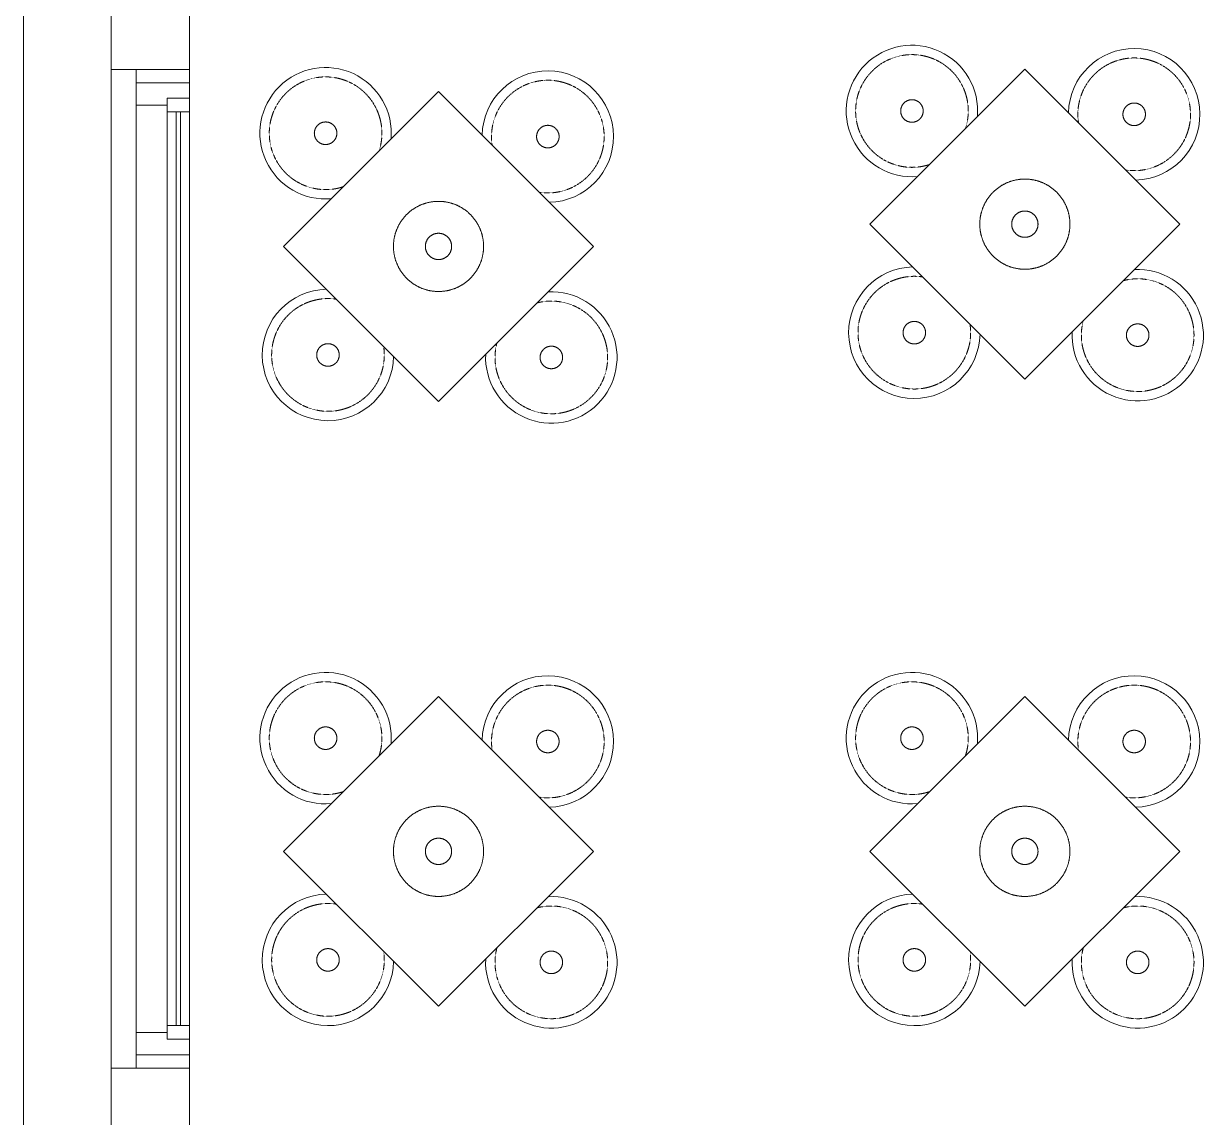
# Model space of a CAD drawing. Header units: metres. Extents: x 1587 to 89247, y -60 to 14723.
# Drawn here: x 1587 to 5358, y 6613 to 10106 of the extents above; entities that cross this region are included whole.
import ezdxf

# ---------------------------------------------------------------- set-up
doc = ezdxf.new("R2010")
doc.units = ezdxf.units.M
doc.header["$LTSCALE"] = 10
doc.linetypes.add('Hidden', pattern=[9.525, 6.35, -3.175])
doc.linetypes.add('xp-KFCM inline base$0$DASH9', pattern=[0.1111, 0.0741, -0.037])
doc.layers.get('0').update_dxf_attribs({"color": 253, "lineweight": 0})

msp = doc.modelspace()

# ---------------------------------------------------------------- linework, layer by layer
for p, q in [((1587.2, -60.1), (1587.2, 13516.2)), ((1867.6, 10490.3), (1867.6, 9960.3)), ((2117.6, 10240.3), (2117.6, 9960.3)), ((2117.6, 9960.3), (1867.6, 9960.3)), ((1867.6, 9960.3), (1867.6, 6770.3)), ((1946.6, 9960.3), (1946.6, 6770.3)), ((1946.6, 9960.3), (2117.6, 9960.3)), ((2117.6, 9960.3), (2117.6, 6770.3)), ((1946.6, 9917.5), (2117.6, 9917.5)), ((1946.6, 9846.3), (2046.4, 9846.3)), ((2046.4, 9867.7), (2046.4, 6862.9)), ((2046.4, 9867.7), (2117.6, 9867.7)), ((2046.4, 9824.9), (2117.6, 9824.9)), ((2074.9, 9824.9), (2074.9, 6905.7)), ((2089.1, 9824.9), (2089.1, 6905.7)), ((2046.4, 6905.7), (2117.6, 6905.7)), ((1946.6, 6884.3), (2046.4, 6884.3)), ((2046.4, 6862.9), (2117.6, 6862.9)), ((1946.6, 6813), (2117.6, 6813)), ((1867.6, 6770.3), (1867.6, 6040.3)), ((2117.6, 6770.3), (1867.6, 6770.3)), ((1946.6, 6770.3), (2117.6, 6770.3)), ((2117.6, 6770.3), (2117.6, 6290.3))]:
    msp.add_line(p, q)
for points in [[(4292.3, 9465.8), (4787.3, 9960.8), (5282.3, 9465.8), (4787.3, 8970.9)], [(2418.3, 9394.7), (2913.3, 9889.6), (3408.3, 9394.7), (2913.3, 8899.7)], [(2418.3, 7462.5), (2913.3, 7957.5), (3408.3, 7462.5), (2913.3, 6967.5)], [(4292.3, 7462.5), (4787.3, 7957.5), (5282.3, 7462.5), (4787.3, 6967.5)]]:
    msp.add_lwpolyline(points, close=True)
at = {"linetype": 'Hidden', "ltscale": 100}
for centre, radius in [((4426.4, 9827.3), 36), ((5136.7, 9816.7), 36), ((2552.4, 9756.2), 36), ((3262.7, 9745.5), 36), ((4787.3, 9465.8), 144), ((2913.3, 9394.7), 144), ((4787.3, 9465.8), 42), ((2913.3, 9394.7), 42), ((4434, 9119.2), 36), ((5147.9, 9111.3), 36), ((2560, 9048), 36), ((3273.9, 9040.1), 36), ((2552.4, 7824), 36), ((3262.7, 7813.3), 36), ((4426.4, 7824), 36), ((5136.7, 7813.3), 36), ((2913.3, 7462.5), 144), ((4787.3, 7462.5), 144), ((2913.3, 7462.5), 42), ((4787.3, 7462.5), 42), ((2560, 7115.8), 36), ((3273.9, 7107.9), 36), ((4434, 7115.8), 36), ((5147.9, 7107.9), 36)]:
    msp.add_circle(centre, radius, dxfattribs=at)
for centre, start, end in [((4426.4, 9827.3), 355.0361, 274.9639), ((5136.7, 9816.7), 271.2717, 178.7283), ((2552.4, 9756.2), 355.0361, 274.9639), ((3262.7, 9745.5), 271.2717, 178.7283), ((4434, 9119.2), 91.3496, 358.6504), ((5147.9, 9111.3), 177.1474, 92.8526), ((2560, 9048), 91.3496, 358.6504), ((3273.9, 9040.1), 177.1474, 92.8526), ((2552.4, 7824), 355.0361, 274.9639), ((4426.4, 7824), 355.0361, 274.9639), ((3262.7, 7813.3), 271.2717, 178.7283), ((5136.7, 7813.3), 271.2717, 178.7283), ((2560, 7115.8), 91.3496, 358.6504), ((3273.9, 7107.9), 177.1474, 92.8526), ((4434, 7115.8), 91.3496, 358.6504), ((5147.9, 7107.9), 177.1474, 92.8526)]:
    msp.add_arc(centre, 210, start, end)
at = {"linetype": 'xp-KFCM inline base$0$DASH9'}
for centre, start, end in [((4426.4, 9827.3), 341.7159, 288.2841), ((5136.7, 9816.7), 261.2498, 188.7502), ((2552.4, 9756.2), 341.7159, 288.2841), ((3262.7, 9745.5), 261.2498, 188.7502), ((4434, 9119.2), 81.3609, 8.6391), ((5147.9, 9111.3), 165.1182, 104.8818), ((2560, 9048), 81.3609, 8.6391), ((3273.9, 9040.1), 165.1182, 104.8818), ((2552.4, 7824), 341.7159, 288.2841), ((4426.4, 7824), 341.7159, 288.2841), ((3262.7, 7813.3), 261.2498, 188.7502), ((5136.7, 7813.3), 261.2498, 188.7502), ((2560, 7115.8), 81.3609, 8.6391), ((3273.9, 7107.9), 165.1182, 104.8818), ((4434, 7115.8), 81.3609, 8.6391), ((5147.9, 7107.9), 165.1182, 104.8818)]:
    msp.add_arc(centre, 180, start, end, dxfattribs=at)

doc.saveas('drawing.dxf')
